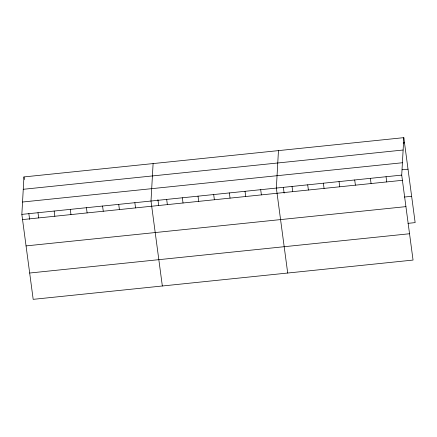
<?xml version="1.0" encoding="UTF-8"?>
<svg xmlns="http://www.w3.org/2000/svg" width="437" height="437" viewBox="0 0 437 437"><rect width="100%" height="100%" fill="white"/><g stroke="black" fill="none" stroke-linecap="round" stroke-linejoin="round"><path stroke-width="0.66" d="M403.815 137.655L401.718 175.106L413.052 260.07L33.185 299.345L21.85 214.387L23.948 176.93L403.815 137.655L415.15 222.613L407.967 223.356M153.103 163.58L151.005 201.031L162.34 285.989M278.456 150.618L276.359 188.068L287.699 273.027M403.204 142.992L404.509 142.855M23.254 189.292L403.122 150.017M22.544 202.025L402.406 162.75M402.144 169.785L408.021 169.179M21.85 214.387L401.718 175.106M22.544 219.587L402.411 180.306M404.454 197.038L411.638 196.295M26.056 245.905L405.924 206.63M29.672 273.027L409.54 233.746M386.046 176.728L386.74 181.929M370.379 178.345L371.073 183.551M354.707 179.968L355.401 185.168M339.036 181.59L339.735 186.79M323.369 183.207L324.063 188.407M307.697 184.829L308.391 190.029M292.031 186.446L292.724 191.652M283.351 187.304L284.126 193.116M260.692 189.691L261.386 194.891M245.02 191.308L245.714 196.508M229.354 192.93L230.048 198.13M213.682 194.547L214.376 199.753M198.016 196.169L198.709 201.37M182.344 197.792L183.037 202.992M166.672 199.409L167.366 204.609M157.91 199.622L158.686 205.428M134.858 202.697L135.552 207.903M118.717 204.369L119.41 209.569M102.569 206.04L103.263 211.24M86.428 207.706L87.121 212.906M70.281 209.378L70.974 214.578M54.139 211.044L54.833 216.249M37.992 212.715L38.691 217.916M23.948 176.93L24.297 179.536M28.842 213.622L29.618 219.429"/></g></svg>
